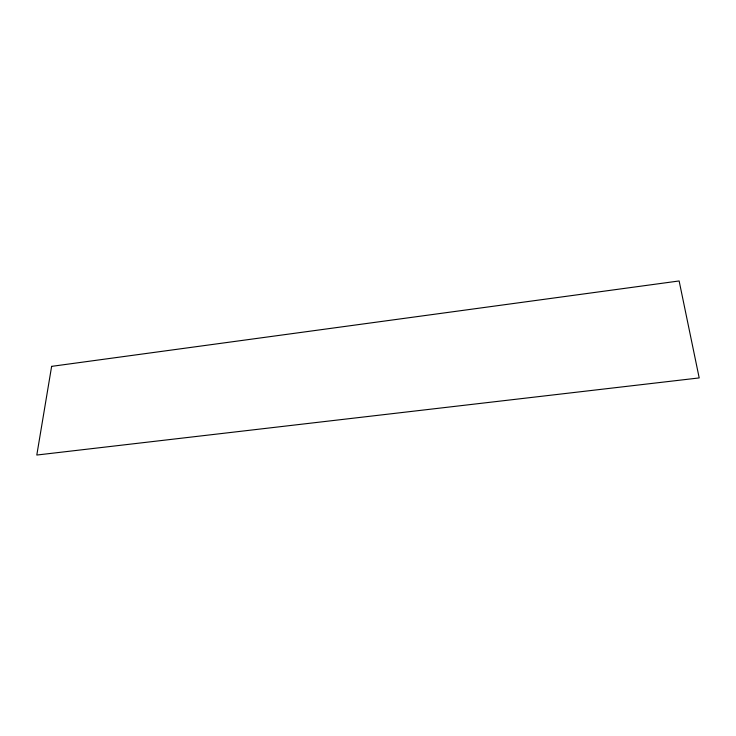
<?xml version="1.0" encoding="UTF-8"?>
<svg xmlns="http://www.w3.org/2000/svg" width="736" height="736" viewBox="0 0 736 736"><rect width="100%" height="100%" fill="white"/><g stroke="black" fill="none" stroke-linecap="round" stroke-linejoin="round"><path stroke-width="1.1" d="M51.63 366.362L36.8 455.041L699.2 377.927L679.135 280.959L51.63 366.362"/></g></svg>
